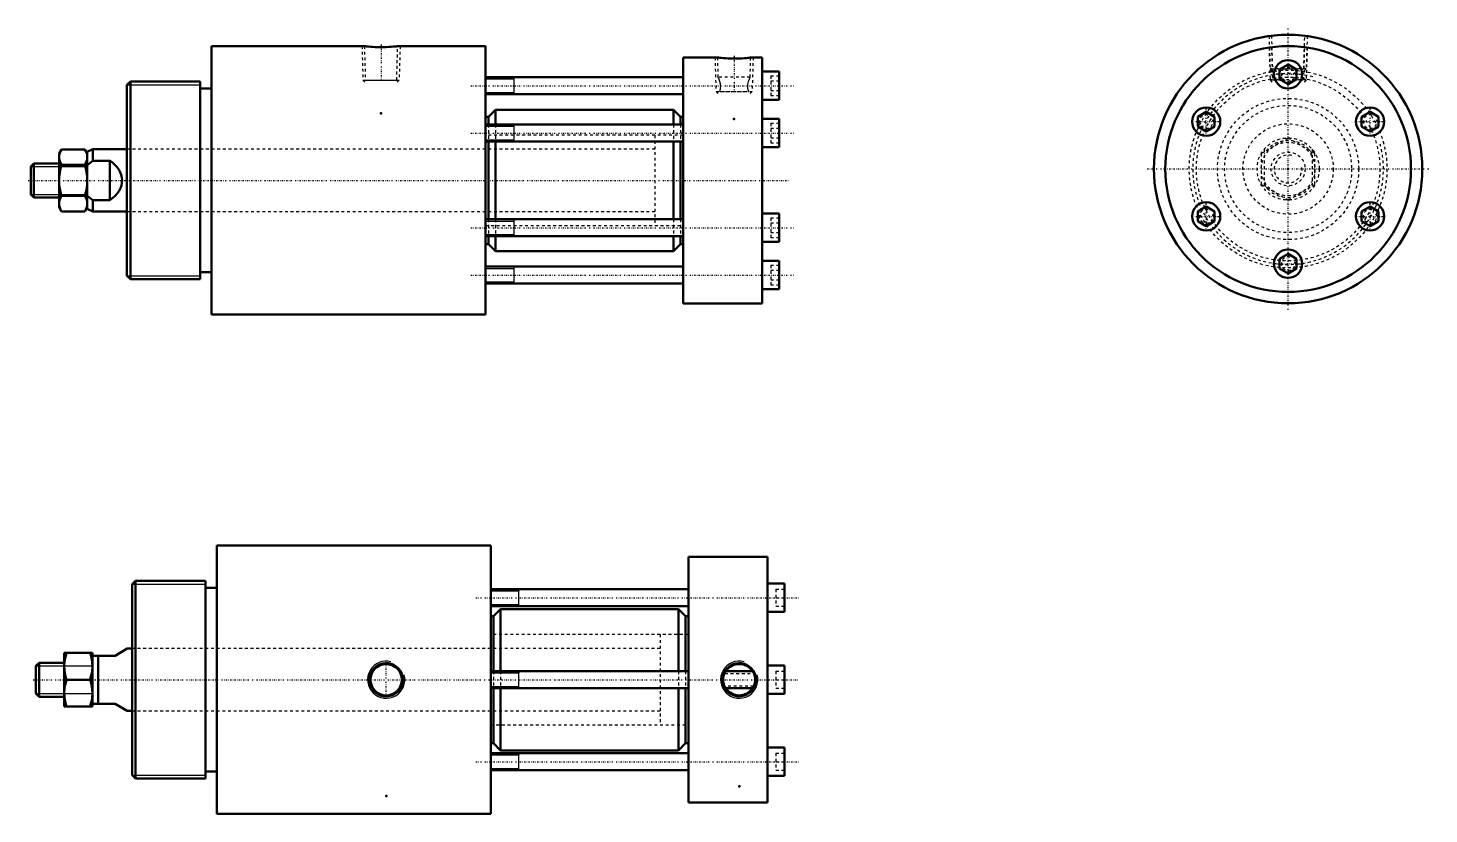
# Model space of a CAD drawing. Header units: millimetres. Extents: x -65 to 431, y -224 to 54.
import ezdxf

# ---------------------------------------------------------------- set-up
doc = ezdxf.new("R2010")
doc.units = ezdxf.units.MM
doc.linetypes.add('Center', pattern=[1.5, 0.45, -0.5, 0.05, -0.5])
doc.linetypes.add('Dashed', pattern=[2, 1, -1])
for name, color, linetype, lineweight in [('2d ConnectionPoints', 7, 'Continuous', 50), ('AM_0', 7, 'Continuous', 50), ('AM_5', 3, 'Continuous', 25), ('AM_7', 7, 'Center', 25), ('AM_9', 6, 'Dashed', 25)]:
    doc.layers.add(name, color=color, linetype=linetype, lineweight=lineweight)

# ---------------------------------------------------------------- blocks, each defined once
blk = doc.blocks.new('1_RODcxhc2_a_sd_32_60EX_0_in_JEAL_R_SD_32_60T_EX_0__0')
at = {"layer": 'AM_0'}
for p, q in [((-53.15, 10.97), (-54, 9.5)), ((-53.15, 10.97), (-44.85, 10.97)), ((-44, 9.5), (-44.85, 10.97)), ((-42, 11), (-44, 10.07)), ((-44, 10.07), (-44, -10.07)), ((-30, 11), (-42, 11)), ((-42, 11), (-42, 6.98)), ((-62.93, 6), (-64, 4.93)), ((-54, 6), (-62.93, 6)), ((-62.93, 6), (-62.93, -6)), ((-54, -9.5), (-54, 9.5)), ((-53.15, 5.48), (-44.85, 5.48)), ((-42, 6.98), (-44, 5.4)), ((-36, 6.98), (-42, 6.98)), ((-36, 6.98), (-36, -6.98)), ((-64, 4.93), (-64, -4.93)), ((-64, -4.93), (-62.93, -6)), ((-62.93, -6), (-54, -6)), ((-54, -9.5), (-53.15, -10.97)), ((-53.15, -5.48), (-44.85, -5.48)), ((-44.85, -10.97), (-44, -9.5)), ((-44, -5.4), (-42, -6.98)), ((-42, -6.98), (-36, -6.98)), ((-42, -6.98), (-42, -11)), ((-53.15, -10.97), (-44.85, -10.97)), ((-44, -10.07), (-42, -11)), ((-42, -11), (-30, -11))]:
    blk.add_line(p, q, dxfattribs=at)
for points in [[(-54, 8.23), (-54, 8.42), (-53.92, 9.06), (-53.74, 9.7), (-53.48, 10.34), (-53.15, 10.97)], [(-44.85, 10.97), (-44.5, 10.3), (-44.23, 9.63), (-44.06, 8.93), (-44, 8.23)], [(-53.15, 5.48), (-53.5, 6.15), (-53.77, 6.83), (-53.94, 7.53), (-54, 8.23)], [(-54, 0), (-53.94, 1.38), (-53.78, 2.74), (-53.51, 4.12), (-53.15, 5.48)], [(-44, 8.23), (-44, 8.03), (-44.08, 7.39), (-44.26, 6.76), (-44.52, 6.12), (-44.85, 5.48)], [(-44.85, 5.48), (-44.5, 4.16), (-44.24, 2.82), (-44.06, 1.44), (-44, 0.05), (-44, 0)], [(-36, -6.98), (-35, -6.21), (-34.12, -5.4), (-33.37, -4.54), (-32.75, -3.65), (-32.27, -2.74), (-31.93, -1.8), (-31.73, -0.84), (-31.67, 0.12), (-31.76, 1.07), (-31.99, 2.02), (-32.37, 2.96), (-32.89, 3.87), (-33.54, 4.75), (-34.32, 5.6), (-35.23, 6.4), (-36, 6.98)], [(-53.15, -5.48), (-53.5, -4.16), (-53.76, -2.82), (-53.94, -1.44), (-54, -0.05), (-54, 0)], [(-44, 0), (-44.06, -1.38), (-44.22, -2.74), (-44.49, -4.12), (-44.85, -5.48)], [(-54, -8.23), (-54, -8.03), (-53.92, -7.39), (-53.74, -6.76), (-53.48, -6.12), (-53.15, -5.48)], [(-53.15, -10.97), (-53.5, -10.3), (-53.77, -9.63), (-53.94, -8.93), (-54, -8.23)], [(-44.85, -5.48), (-44.5, -6.15), (-44.23, -6.83), (-44.06, -7.53), (-44, -8.23)], [(-44, -8.23), (-44, -8.42), (-44.08, -9.06), (-44.26, -9.7), (-44.52, -10.34), (-44.85, -10.97)]]:
    blk.add_lwpolyline(points, dxfattribs=at)
at = {"layer": 'AM_5'}
for p, q in [((-44, 6), (-44, 4.93)), ((-64, 4.93), (-44, 4.93)), ((-64, -4.93), (-44, -4.93)), ((-44, -6), (-44, -4.93))]:
    blk.add_line(p, q, dxfattribs=at)
at = {"layer": 'AM_7'}
blk.add_line((-65, 0), (204.75, 0), dxfattribs=at)
at = {"layer": 'AM_9'}
for p, q in [((167, 16), (157, 16)), ((157, 16), (157, -16)), ((157, 11), (-30, 11)), ((-30, -11), (157, -11)), ((157, -16), (167, -16))]:
    blk.add_line(p, q, dxfattribs=at)
blk = doc.blocks.new('2_JEAL_R_SD_32_60T_EX_0__body_0_in_JEAL_R_SD_32_60T_EX_0__0')
at = {"layer": 'AM_0'}
for p, q in [((54.1, 47.5), (0, 47.5)), ((0, 47.5), (0, -47.5)), ((97, 47.5), (65.89, 47.5)), ((97, 47.5), (97, -47.5)), ((179.1, 43.5), (167, 43.5)), ((167, 43.5), (167, -43.5)), ((195, 43.5), (190.89, 43.5)), ((195, 43.5), (195, -43.5)), ((-28.77, 35), (-30, 33.77)), ((-4, 35), (-28.77, 35)), ((-28.77, 35), (-28.77, -35)), ((-4, 35), (-4, -35)), ((167, 36.5), (97, 36.5)), ((201, 38.5), (195, 38.5)), ((201, 38.5), (201, 28.5)), ((-30, 33.77), (-30, -33.77)), ((0, 32.5), (-4, 32.5)), ((97, 30.5), (167, 30.5)), ((100.5, 25), (98, 22.5)), ((163.5, 25), (100.5, 25)), ((100.5, 25), (100.5, 19.75)), ((166, 22.5), (163.5, 25)), ((163.5, 25), (163.5, 19.75)), ((195, 28.5), (201, 28.5)), ((98, 22.5), (97, 22.5)), ((98, 22.5), (98, 19.75)), ((167, 22.5), (166, 22.5)), ((166, 22.5), (166, 19.75)), ((201, 21.75), (195, 21.75)), ((201, 21.75), (201, 11.75)), ((167, 19.75), (97, 19.75)), ((97, 13.75), (167, 13.75)), ((98, 13.75), (98, -13.75)), ((100.5, 13.75), (100.5, -13.75)), ((163.5, 13.75), (163.5, -13.75)), ((166, 13.75), (166, -13.75)), ((195, 11.75), (201, 11.75)), ((167, -13.75), (97, -13.75)), ((201, -11.75), (195, -11.75)), ((201, -11.75), (201, -21.75)), ((97, -19.75), (167, -19.75)), ((98, -19.75), (98, -22.5)), ((100.5, -19.75), (100.5, -25)), ((163.5, -19.75), (163.5, -25)), ((166, -19.75), (166, -22.5)), ((97, -22.5), (98, -22.5)), ((98, -22.5), (100.5, -25)), ((163.5, -25), (166, -22.5)), ((166, -22.5), (167, -22.5)), ((195, -21.75), (201, -21.75)), ((100.5, -25), (163.5, -25)), ((201, -28.5), (195, -28.5)), ((201, -28.5), (201, -38.5)), ((-30, -33.77), (-28.77, -35)), ((-4, -32.5), (0, -32.5)), ((167, -30.5), (97, -30.5)), ((-28.77, -35), (-4, -35)), ((97, -36.5), (167, -36.5)), ((195, -38.5), (201, -38.5)), ((167, -43.5), (195, -43.5)), ((0, -47.5), (97, -47.5))]:
    blk.add_line(p, q, dxfattribs=at)
for points in [[(54.09, 47.5), (54.09, 47.5), (54.22, 47.48), (54.5, 47.45), (54.94, 47.4), (55.51, 47.34), (56.22, 47.28), (57.03, 47.23), (57.94, 47.18), (58.89, 47.15), (59.9, 47.13), (60.87, 47.14), (61.85, 47.17), (62.75, 47.21), (63.59, 47.27), (64.32, 47.33), (64.94, 47.39), (65.41, 47.44), (65.74, 47.48), (65.89, 47.5), (65.91, 47.5)], [(179.09, 43.5), (179.09, 43.5), (179.22, 43.48), (179.49, 43.45), (179.93, 43.39), (180.5, 43.33), (181.21, 43.26), (182.02, 43.2), (182.93, 43.15), (183.88, 43.11), (184.88, 43.1), (185.86, 43.11), (186.83, 43.14), (187.73, 43.18), (188.58, 43.25), (189.31, 43.31), (189.93, 43.38), (190.41, 43.43), (190.73, 43.48), (190.89, 43.5), (190.91, 43.5)]]:
    blk.add_lwpolyline(points, dxfattribs=at)
at = {"layer": 'AM_5', "linetype": 'Dashed'}
for p, q in [((53.23, 47.5), (53.61, 35.5)), ((66.77, 47.5), (66.39, 35.5)), ((178.23, 43.5), (178.61, 31.5)), ((191.77, 43.5), (191.39, 31.5)), ((53.61, 35.5), (66.39, 35.5)), ((53.61, 35.5), (54.5, 34.5)), ((66.39, 35.5), (65.5, 34.5)), ((178.61, 31.5), (191.39, 31.5)), ((178.61, 31.5), (179.5, 30.5)), ((191.39, 31.5), (190.5, 30.5))]:
    blk.add_line(p, q, dxfattribs=at)
at = {"layer": 'AM_5'}
for p, q in [((-4, 35), (-4, 33.77)), ((97, 35.89), (107, 35.89)), ((107, 36.5), (107, 35.89)), ((107, 36.5), (107, 30.5)), ((-30, 33.77), (-4, 33.77)), ((97, 31.11), (107, 31.11)), ((107, 30.5), (107, 31.11)), ((97, 19.14), (107, 19.14)), ((107, 19.75), (107, 19.14)), ((107, 19.75), (107, 13.75)), ((97, 14.36), (107, 14.36)), ((107, 13.75), (107, 14.36)), ((97, -14.36), (107, -14.36)), ((107, -13.75), (107, -14.36)), ((107, -13.75), (107, -19.75)), ((97, -19.14), (107, -19.14)), ((107, -19.75), (107, -19.14)), ((-30, -33.77), (-4, -33.77)), ((-4, -35), (-4, -33.77)), ((97, -31.11), (107, -31.11)), ((107, -30.5), (107, -31.11)), ((107, -30.5), (107, -36.5)), ((97, -35.89), (107, -35.89)), ((107, -36.5), (107, -35.89))]:
    blk.add_line(p, q, dxfattribs=at)
at = {"layer": 'AM_7'}
for p, q in [((60, 48.1), (60, 34.9)), ((185, 44.1), (185, 30.9)), ((91.8, 33.5), (206.2, 33.5)), ((91.8, 16.75), (206.2, 16.75)), ((91.8, -16.75), (206.2, -16.75)), ((91.8, -33.5), (206.2, -33.5))]:
    blk.add_line(p, q, dxfattribs=at)
at = {"layer": 'AM_9'}
for p, q in [((54.09, 47.5), (54.46, 35.5)), ((65.54, 35.5), (65.91, 47.5)), ((179.09, 43.5), (179.31, 36.49)), ((190.69, 36.49), (190.91, 43.5)), ((54.46, 35.5), (65.54, 35.5)), ((190.69, 36.5), (179.31, 36.5)), ((198, 36.96), (201, 36.96)), ((198, 36.96), (198, 30.04)), ((198, 35.23), (201, 35.23)), ((179.94, 31.5), (190.06, 31.5)), ((198, 31.77), (201, 31.77)), ((198, 30.04), (201, 30.04)), ((198, 20.21), (201, 20.21)), ((198, 20.21), (198, 13.29)), ((167, 16), (97, 16)), ((98, 19.75), (98, 13.75)), ((100.5, 19.75), (100.5, 13.75)), ((163.5, 19.75), (163.5, 13.75)), ((166, 19.75), (166, 13.75)), ((198, 18.48), (201, 18.48)), ((198, 15.02), (201, 15.02)), ((97, 11), (-30, 11)), ((198, 13.29), (201, 13.29)), ((-30, -11), (97, -11)), ((98, -13.75), (98, -19.75)), ((100.5, -13.75), (100.5, -19.75)), ((163.5, -13.75), (163.5, -19.75)), ((166, -13.75), (166, -19.75)), ((198, -13.29), (201, -13.29)), ((198, -13.29), (198, -20.21)), ((97, -16), (167, -16)), ((198, -15.02), (201, -15.02)), ((198, -18.48), (201, -18.48)), ((198, -20.21), (201, -20.21)), ((198, -30.04), (201, -30.04)), ((198, -30.04), (198, -36.96)), ((198, -31.77), (201, -31.77)), ((198, -35.23), (201, -35.23)), ((198, -36.96), (201, -36.96))]:
    blk.add_line(p, q, dxfattribs=at)
for points in [[(179.94, 31.5), (180.06, 31.88), (180.17, 32.32), (180.25, 32.78), (180.28, 33.28), (180.26, 33.72), (180.2, 34.17), (180, 34.96), (179.86, 35.35), (179.71, 35.7), (179.56, 36.02), (179.43, 36.27), (179.35, 36.43), (179.31, 36.5), (179.31, 36.5)], [(190.69, 36.5), (190.68, 36.48), (190.64, 36.4), (190.46, 36.06), (190.33, 35.79), (190.18, 35.45), (190.02, 35.04), (189.88, 34.56), (189.78, 34.06), (189.73, 33.52), (189.73, 33.08), (189.77, 32.63), (189.95, 31.86), (190.06, 31.5)]]:
    blk.add_lwpolyline(points, dxfattribs=at)
blk = doc.blocks.new('1_RODcxhc2_a_sd_32_60EX_0_in_JEAL_R_SD_32_60T_EX_0__2')
at = {"layer": 'AM_5', "linetype": 'Dashed'}
blk.add_arc((0, 0), 4.93, 75, 15, dxfattribs=at)
at = {"layer": 'AM_9'}
for p, q in [((0, 10.97), (-9.5, 5.48)), ((9.5, 5.48), (0, 10.97)), ((-9.5, 5.48), (-9.5, -5.48)), ((-8.5, 6.98), (-8.5, -6.98)), ((8.5, 6.98), (8.5, -6.98)), ((9.5, -5.48), (9.5, 5.48)), ((-9.5, -5.48), (0, -10.97)), ((0, -10.97), (9.5, -5.48))]:
    blk.add_line(p, q, dxfattribs=at)
for radius in [16, 11, 9.5, 6]:
    blk.add_circle((0, 0), radius, dxfattribs=at)
for start, end in [(32.4253, 147.5747), (212.4253, 327.5747)]:
    blk.add_arc((0, 0), 10.07, start, end, dxfattribs=at)
blk = doc.blocks.new('2_JEAL_R_SD_32_60T_EX_0__body_0_in_JEAL_R_SD_32_60T_EX_0__2')
at = {"layer": 'AM_0'}
for p, q in [((0, 36.96), (-3, 35.23)), ((-3, 35.23), (-3, 31.77)), ((3, 35.23), (0, 36.96)), ((3, 31.77), (3, 35.23)), ((-3, 31.77), (0, 30.04)), ((0, 30.04), (3, 31.77)), ((-29.01, 20.21), (-32.01, 18.48)), ((-26.01, 18.48), (-29.01, 20.21)), ((29.01, 20.21), (26.01, 18.48)), ((32.01, 18.48), (29.01, 20.21)), ((-32.01, 18.48), (-32.01, 15.02)), ((-32.01, 15.02), (-29.01, 13.29)), ((-29.01, 13.29), (-26.01, 15.02)), ((-26.01, 15.02), (-26.01, 18.48)), ((26.01, 18.48), (26.01, 15.02)), ((26.01, 15.02), (29.01, 13.29)), ((29.01, 13.29), (32.01, 15.02)), ((32.01, 15.02), (32.01, 18.48)), ((-29.01, -13.29), (-32.01, -15.02)), ((-26.01, -15.02), (-29.01, -13.29)), ((29.01, -13.29), (26.01, -15.02)), ((32.01, -15.02), (29.01, -13.29)), ((-32.01, -15.02), (-32.01, -18.48)), ((-32.01, -18.48), (-29.01, -20.21)), ((-29.01, -20.21), (-26.01, -18.48)), ((-26.01, -18.48), (-26.01, -15.02)), ((26.01, -15.02), (26.01, -18.48)), ((26.01, -18.48), (29.01, -20.21)), ((29.01, -20.21), (32.01, -18.48)), ((32.01, -18.48), (32.01, -15.02)), ((0, -30.04), (-3, -31.77)), ((-3, -31.77), (-3, -35.23)), ((3, -31.77), (0, -30.04)), ((3, -35.23), (3, -31.77)), ((-3, -35.23), (0, -36.96)), ((0, -36.96), (3, -35.23))]:
    blk.add_line(p, q, dxfattribs=at)
for centre, radius in [((0, 0), 47.5), ((0, 0), 43.5), ((0, 33.5), 5), ((-29.01, 16.75), 5), ((29.01, 16.75), 5), ((-29.01, -16.75), 5), ((29.01, -16.75), 5), ((0, -33.5), 5)]:
    blk.add_circle(centre, radius, dxfattribs=at)
at = {"layer": 'AM_5', "linetype": 'Dashed'}
for p, q in [((-6.75, 47.02), (-6.39, 35.5)), ((6.75, 47.02), (6.39, 35.5)), ((-6.75, 42.97), (-6.39, 31.5)), ((6.75, 42.97), (6.39, 31.5)), ((6.39, 35.5), (-6.39, 35.5)), ((-6.39, 35.5), (-5.5, 34.5)), ((6.39, 35.5), (5.5, 34.5)), ((6.39, 31.5), (-6.39, 31.5)), ((-6.39, 31.5), (-5.5, 30.5)), ((6.39, 31.5), (5.5, 30.5))]:
    blk.add_line(p, q, dxfattribs=at)
for centre, radius in [((0, 33.5), 2.39), ((0, 0), 33.77), ((-29.01, 16.75), 2.39), ((29.01, 16.75), 2.39), ((-29.01, -16.75), 2.39), ((29.01, -16.75), 2.39), ((0, -33.5), 2.39)]:
    blk.add_arc(centre, radius, 75, 15, dxfattribs=at)
at = {"layer": 'AM_7'}
for p, q in [((0, -49.88), (0, 49.88)), ((-5.25, 33.5), (5.25, 33.5)), ((-29.01, 11.5), (-29.01, 22)), ((29.01, 11.5), (29.01, 22)), ((-34.26, 16.75), (-23.76, 16.75)), ((23.76, 16.75), (34.26, 16.75)), ((-49.88, 0), (49.88, 0)), ((-29.01, -22), (-29.01, -11.5)), ((29.01, -22), (29.01, -11.5)), ((-34.26, -16.75), (-23.76, -16.75)), ((23.76, -16.75), (34.26, -16.75)), ((-5.25, -33.5), (5.25, -33.5))]:
    blk.add_line(p, q, dxfattribs=at)
at = {"layer": 'AM_9'}
for p, q in [((-5.9, 47.13), (-5.54, 35.5)), ((5.54, 35.5), (5.9, 47.13)), ((-5.9, 43.1), (-5.54, 31.5)), ((5.54, 31.5), (5.9, 43.1)), ((-5.54, 35.5), (5.54, 35.5)), ((-5.54, 31.5), (-2.24, 31.5)), ((2.24, 31.5), (5.54, 31.5))]:
    blk.add_line(p, q, dxfattribs=at)
blk.add_lwpolyline([(2.24, 31.5), (2.52, 31.88), (2.76, 32.32), (2.91, 32.78), (2.99, 33.28), (2.99, 33.72), (2.92, 34.17), (2.62, 34.96), (2.36, 35.35), (2.04, 35.7), (1.63, 36.02), (1.15, 36.27), (0.66, 36.43), (0.14, 36.5), (-0.31, 36.48), (-0.77, 36.4), (-1.57, 36.06), (-1.94, 35.79), (-2.28, 35.45), (-2.57, 35.04), (-2.81, 34.56), (-2.95, 34.06), (-3, 33.52), (-2.97, 33.08), (-2.87, 32.63), (-2.51, 31.86), (-2.24, 31.5)], dxfattribs=at)
for centre, radius in [((0, 0), 35), ((0, 0), 32.5), ((0, 0), 25), ((0, 0), 22.5), ((-29.01, 16.75), 3), ((0, 0), 16), ((29.01, 16.75), 3), ((-29.01, -16.75), 3), ((29.01, -16.75), 3), ((0, -33.5), 3)]:
    blk.add_circle(centre, radius, dxfattribs=at)
for start, end in [(214.4474, 322.2703), (359.0126, 1.3839)]:
    blk.add_arc((0, 33.5), 3, start, end, dxfattribs=at)
blk = doc.blocks.new('1_RODcxhc2_a_sd_32_60EX_0_in_JEAL_R_SD_32_60T_EX_0__4')
at = {"layer": 'AM_0'}
for p, q in [((-36, 8.5), (-31.67, 11)), ((-30, 11), (-31.67, 11)), ((-62.93, 6), (-64, 4.93)), ((-54, 6), (-62.93, 6)), ((-62.93, 6), (-62.93, -6)), ((-54, -9.5), (-54, 9.5)), ((-44, 9.5), (-54, 9.5)), ((-44, 9.5), (-44, -9.5)), ((-44, 8.5), (-36, 8.5)), ((-42, 8.5), (-42, -8.5)), ((-64, 4.93), (-64, -4.93)), ((-53.15, 0), (-44.85, 0)), ((-64, -4.93), (-62.93, -6)), ((-62.93, -6), (-54, -6)), ((-54, -9.5), (-44, -9.5)), ((-36, -8.5), (-44, -8.5)), ((-31.67, -11), (-36, -8.5)), ((-31.67, -11), (-30, -11))]:
    blk.add_line(p, q, dxfattribs=at)
for points in [[(-54, 4.75), (-54, 5.09), (-53.92, 6.2), (-53.74, 7.3), (-53.48, 8.41), (-53.15, 9.5)], [(-44.85, 9.5), (-44.5, 8.34), (-44.23, 7.17), (-44.06, 5.97), (-44, 4.75)], [(-53.15, 0), (-53.5, 1.16), (-53.77, 2.33), (-53.94, 3.53), (-54, 4.75)], [(-54, -4.75), (-54, -4.41), (-53.92, -3.3), (-53.74, -2.2), (-53.48, -1.09), (-53.15, 0)], [(-44, 4.75), (-44, 4.41), (-44.08, 3.3), (-44.26, 2.2), (-44.52, 1.09), (-44.85, 0)], [(-44.85, 0), (-44.5, -1.16), (-44.23, -2.33), (-44.06, -3.53), (-44, -4.75)], [(-53.15, -9.5), (-53.5, -8.34), (-53.77, -7.17), (-53.94, -5.97), (-54, -4.75)], [(-44, -4.75), (-44, -5.09), (-44.08, -6.2), (-44.26, -7.3), (-44.52, -8.41), (-44.85, -9.5)]]:
    blk.add_lwpolyline(points, dxfattribs=at)
at = {"layer": 'AM_5'}
for p, q in [((-44, 6), (-44, 4.93)), ((-64, 4.93), (-44, 4.93)), ((-64, -4.93), (-44, -4.93)), ((-44, -6), (-44, -4.93))]:
    blk.add_line(p, q, dxfattribs=at)
at = {"layer": 'AM_7'}
blk.add_line((-65, 0), (206.2, 0), dxfattribs=at)
at = {"layer": 'AM_9'}
for p, q in [((157, 16), (157, -16)), ((167, 16), (157, 16)), ((157, 11), (-30, 11)), ((-30, -11), (157, -11)), ((157, -16), (167, -16))]:
    blk.add_line(p, q, dxfattribs=at)
blk = doc.blocks.new('2_JEAL_R_SD_32_60T_EX_0__body_0_in_JEAL_R_SD_32_60T_EX_0__4')
at = {"layer": 'AM_0'}
for p, q in [((0, 47.5), (0, -47.5)), ((97, 47.5), (0, 47.5)), ((97, 47.5), (97, -47.5)), ((167, 43.5), (167, -43.5)), ((195, 43.5), (167, 43.5)), ((195, 43.5), (195, -43.5)), ((-28.77, 35), (-30, 33.77)), ((-4, 35), (-28.77, 35)), ((-28.77, 35), (-28.77, -35)), ((-4, 35), (-4, -35)), ((-30, 33.77), (-30, -33.77)), ((0, 32.5), (-4, 32.5)), ((167, 32.01), (97, 32.01)), ((201, 34.01), (195, 34.01)), ((201, 34.01), (201, 24.01)), ((97, 26.01), (167, 26.01)), ((100.5, 25), (98, 22.5)), ((163.5, 25), (100.5, 25)), ((100.5, 25), (100.5, 3)), ((166, 22.5), (163.5, 25)), ((163.5, 25), (163.5, 3)), ((98, 22.5), (97, 22.5)), ((98, 22.5), (98, 3)), ((167, 22.5), (166, 22.5)), ((166, 22.5), (166, 3)), ((195, 24.01), (201, 24.01)), ((201, 5), (195, 5)), ((201, 5), (201, -5)), ((167, 3), (97, 3)), ((189.73, 3), (180.27, 3)), ((97, -3), (167, -3)), ((98, -3), (98, -22.5)), ((100.5, -3), (100.5, -25)), ((163.5, -3), (163.5, -25)), ((166, -3), (166, -22.5)), ((180.27, -3), (189.73, -3)), ((195, -5), (201, -5)), ((97, -22.5), (98, -22.5)), ((98, -22.5), (100.5, -25)), ((163.5, -25), (166, -22.5)), ((166, -22.5), (167, -22.5)), ((201, -24.01), (195, -24.01)), ((201, -24.01), (201, -34.01)), ((167, -26.01), (97, -26.01)), ((100.5, -25), (163.5, -25)), ((-30, -33.77), (-28.77, -35)), ((-4, -32.5), (0, -32.5)), ((97, -32.01), (167, -32.01)), ((195, -34.01), (201, -34.01)), ((-28.77, -35), (-4, -35)), ((167, -43.5), (195, -43.5)), ((0, -47.5), (97, -47.5))]:
    blk.add_line(p, q, dxfattribs=at)
for points in [[(55.89, 4.24), (55.24, 3.5), (54.72, 2.64), (54.35, 1.73), (54.14, 0.75), (54.09, -0.23), (54.22, -1.22), (54.5, -2.15), (54.94, -3.05), (55.51, -3.83), (56.22, -4.54), (57.03, -5.1), (57.94, -5.53), (58.89, -5.79), (59.9, -5.9), (60.87, -5.83), (61.85, -5.6), (62.75, -5.22), (63.59, -4.68), (64.32, -4.02), (64.94, -3.23), (65.41, -2.37), (65.74, -1.41), (65.89, -0.44), (65.88, 0.56), (65.71, 1.52), (65.37, 2.46), (64.9, 3.3), (64.27, 4.08), (63.53, 4.73), (62.68, 5.26), (61.76, 5.63), (60.78, 5.85), (59.8, 5.89), (58.8, 5.77), (57.86, 5.5), (56.96, 5.06), (56.4, 4.68), (55.89, 4.24)], [(180.89, 4.24), (180.25, 3.51), (179.72, 2.65), (179.35, 1.74), (179.14, 0.75), (179.09, -0.22), (179.22, -1.21), (179.49, -2.14), (179.93, -3.03), (180.5, -3.82), (181.21, -4.53), (182.02, -5.09), (182.93, -5.52), (183.88, -5.79), (184.88, -5.9), (185.86, -5.83), (186.83, -5.61), (187.73, -5.23), (188.58, -4.69), (189.31, -4.04), (189.93, -3.25), (190.41, -2.38), (190.73, -1.43), (190.89, -0.46), (190.88, 0.54), (190.72, 1.5), (190.38, 2.44), (189.91, 3.28), (189.28, 4.06), (188.55, 4.71), (187.7, 5.25), (186.79, 5.62), (185.8, 5.84), (184.82, 5.89), (183.82, 5.78), (182.89, 5.51), (181.98, 5.07), (181.42, 4.69), (180.89, 4.24)], [(180.27, -3), (180.26, -2.99), (180.2, -2.92), (180, -2.62), (179.86, -2.36), (179.71, -2.04), (179.56, -1.63), (179.43, -1.15), (179.35, -0.66), (179.31, -0.14), (179.32, 0.31), (179.36, 0.77), (179.54, 1.57), (179.67, 1.94), (179.82, 2.28), (179.98, 2.57), (180.12, 2.81), (180.22, 2.95), (180.27, 3), (180.27, 3)], [(189.73, 3), (189.74, 2.99), (189.8, 2.92), (190, 2.62), (190.14, 2.36), (190.29, 2.04), (190.44, 1.63), (190.57, 1.15), (190.65, 0.66), (190.69, 0.14), (190.68, -0.31), (190.64, -0.77), (190.46, -1.57), (190.33, -1.94), (190.18, -2.28), (190.02, -2.57), (189.88, -2.81), (189.78, -2.95), (189.73, -3), (189.73, -3)]]:
    blk.add_lwpolyline(points, dxfattribs=at)
blk.add_circle((60, 0), 5.54, dxfattribs=at)
for start, end in [(32.819, 147.181), (212.819, 327.181)]:
    blk.add_arc((185, 0), 5.54, start, end, dxfattribs=at)
at = {"layer": 'AM_5'}
for p, q in [((-4, 35), (-4, 33.77)), ((-30, 33.77), (-4, 33.77)), ((97, 31.4), (107, 31.4)), ((107, 26.01), (107, 32.01)), ((107, 32.01), (107, 31.4)), ((97, 26.63), (107, 26.63)), ((107, 26.01), (107, 26.63)), ((97, 2.39), (107, 2.39)), ((107, -3), (107, 3)), ((107, 3), (107, 2.39)), ((97, -2.39), (107, -2.39)), ((107, -3), (107, -2.39)), ((97, -26.63), (107, -26.63)), ((107, -32.01), (107, -26.01)), ((107, -26.01), (107, -26.63)), ((-30, -33.77), (-4, -33.77)), ((-4, -35), (-4, -33.77)), ((97, -31.4), (107, -31.4)), ((107, -32.01), (107, -31.4))]:
    blk.add_line(p, q, dxfattribs=at)
for centre in [(60, 0), (185, 0)]:
    blk.add_arc(centre, 6.58, 75, 15, dxfattribs=at)
at = {"layer": 'AM_7'}
for p, q in [((91.8, 29.01), (206.2, 29.01)), ((60, -5.81), (60, 5.81)), ((91.8, -29.01), (206.2, -29.01))]:
    blk.add_line(p, q, dxfattribs=at)
at = {"layer": 'AM_9'}
for p, q in [((198, 32.01), (201, 32.01)), ((198, 32.01), (198, 26.01)), ((198, 29.01), (201, 29.01)), ((198, 26.01), (201, 26.01)), ((167, 16), (97, 16)), ((97, 11), (-30, 11)), ((98, 3), (98, -3)), ((100.5, 3), (100.5, -3)), ((163.5, 3), (163.5, -3)), ((166, 3), (166, -3)), ((179.94, 2.24), (190.06, 2.24)), ((198, 3), (201, 3)), ((198, 3), (198, -3)), ((198, 0), (201, 0)), ((190.06, -2.24), (179.94, -2.24)), ((198, -3), (201, -3)), ((-30, -11), (97, -11)), ((97, -16), (167, -16)), ((198, -26.01), (201, -26.01)), ((198, -26.01), (198, -32.01)), ((198, -29.01), (201, -29.01)), ((198, -32.01), (201, -32.01))]:
    blk.add_line(p, q, dxfattribs=at)
for points in [[(180.27, 3), (180.27, 2.97), (180.23, 2.87), (180.05, 2.51), (179.94, 2.24)], [(190.06, 2.24), (189.94, 2.52), (189.83, 2.76), (189.75, 2.91), (189.72, 2.99), (189.73, 3)], [(179.94, -2.24), (180.06, -2.52), (180.17, -2.76), (180.25, -2.91), (180.28, -2.99), (180.27, -3)], [(189.73, -3), (189.73, -2.97), (189.77, -2.87), (189.95, -2.51), (190.06, -2.24)]]:
    blk.add_lwpolyline(points, dxfattribs=at)
for start, end in [(147.181, 156.1732), (23.8268, 32.819), (203.8268, 212.819), (327.181, 336.1732)]:
    blk.add_arc((185, 0), 5.54, start, end, dxfattribs=at)

msp = doc.modelspace()

# ---------------------------------------------------------------- linework, layer by layer
at = {"layer": '2d ConnectionPoints'}
for p in [(340.06, 27.79), (343.52, 25.79), (60, 23.75), (185, 21.75), (0, 0), (381.19, 4.04), (1.82, -176.67), (61.82, -217.81), (186.82, -214.34)]:
    msp.add_point(p, dxfattribs=at)

# ---------------------------------------------------------------- block references
for name, p in [('2_JEAL_R_SD_32_60T_EX_0__body_0_in_JEAL_R_SD_32_60T_EX_0__2', (381.19, 4.04)), ('2_JEAL_R_SD_32_60T_EX_0__body_0_in_JEAL_R_SD_32_60T_EX_0__0', (0, 0)), ('1_RODcxhc2_a_sd_32_60EX_0_in_JEAL_R_SD_32_60T_EX_0__2', (381.19, 4.04)), ('1_RODcxhc2_a_sd_32_60EX_0_in_JEAL_R_SD_32_60T_EX_0__0', (0, 0)), ('2_JEAL_R_SD_32_60T_EX_0__body_0_in_JEAL_R_SD_32_60T_EX_0__4', (1.82, -176.67)), ('1_RODcxhc2_a_sd_32_60EX_0_in_JEAL_R_SD_32_60T_EX_0__4', (1.82, -176.67))]:
    msp.add_blockref(name, p)

doc.saveas('drawing.dxf')
